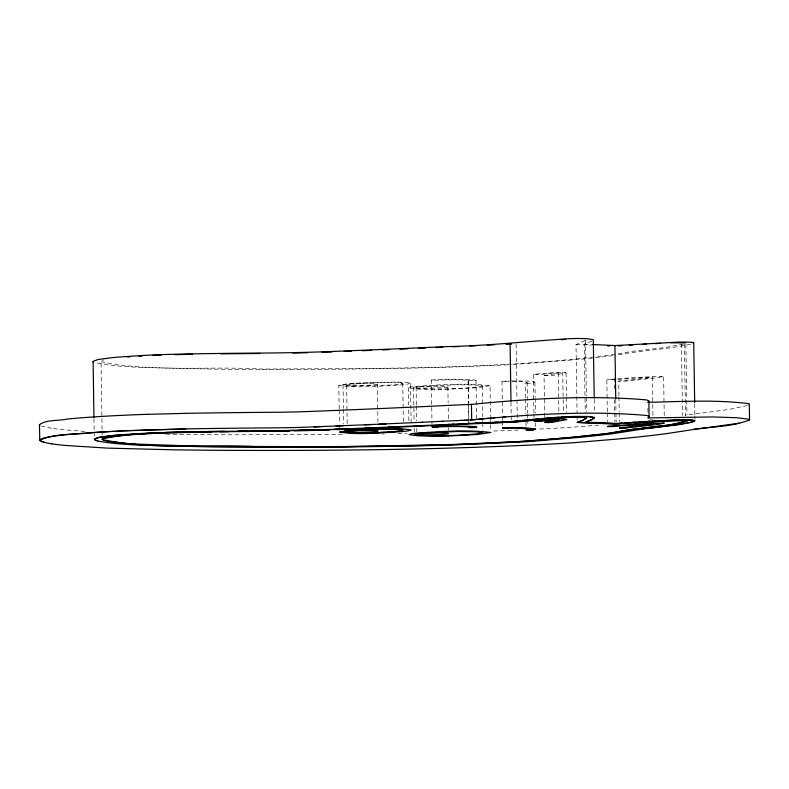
<?xml version="1.0" encoding="UTF-8"?>
<svg xmlns="http://www.w3.org/2000/svg" width="789" height="789" viewBox="0 0 789 789"><rect width="100%" height="100%" fill="white"/><g stroke="black" fill="none" stroke-linecap="round" stroke-linejoin="round"><path stroke-width="0.59" stroke-dasharray="3.94 2.96" d="M400.112 382.645L402.587 383.454A46.719 2.525 -0.9 0 1 392.291 384.983L353.433 386.127M416.395 404.895L416.119 387.685L416.77 387.3A32.063 1.736 -0.9 0 1 418.328 386.985A36.363 1.963 -0.9 0 1 422.529 386.492L456.446 384.766L474.564 385.012L482.227 385.87L476.132 387.093A67.844 3.669 -0.9 0 1 468.153 387.813L464.376 388.08A48.632 2.633 -0.9 0 1 462.038 388.227L458.803 388.405A38.444 2.081 -0.9 0 1 456.298 388.533L451.239 388.74A26.165 1.41 -0.9 0 1 442.363 388.957L437.609 389.007A30.357 1.637 -0.9 0 1 434.867 389.016L434.009 389.016M618.931 395.881L618.714 381.107L647.917 377.961A141.053 7.624 -0.9 0 0 652.325 377.191L652.937 416.543M525.602 397.922L525.366 383.168L527.111 382.349L518.511 381.412A17.161 0.927 -0.9 0 0 514.122 381.343L511.617 381.343M511.578 380.909L513.422 380.909A26.431 1.43 -0.9 0 1 524.636 381.048C540.889 381.136 534.301 384.046 525.454 383.207M544.075 375.643L558.277 373.108A34.755 1.884 -0.9 0 0 558.208 372.921A112.048 6.056 -0.9 0 0 540.672 374.509L533.788 374.42A119.849 6.48 -0.9 0 1 558.07 372.329L564.47 372.329A41.62 2.249 -0.9 0 1 566.038 372.852L551.501 375.643L544.045 375.692L544.706 417.489M431.307 380.101L433.072 379.894A27.783 1.499 -0.9 0 1 462.709 379.41A27.783 1.499 -0.9 0 1 475.895 380.643L468.114 380.732A19.981 1.085 -0.9 0 0 458.656 379.834A19.981 1.085 -0.9 0 0 437.333 380.18L431.327 380.12L432.007 424.364M468.114 380.732L468.459 402.863M533.325 374.519L533.926 412.637M339.191 408.88L338.826 385.525L346.963 383.868L362.151 382.783A67.154 3.629 -0.9 0 1 371.126 382.448L397.873 382.024L410.369 382.892L411.207 424.995M490.038 385.762L477.256 387.744L449.434 389.224A33.947 1.834 -0.9 0 1 439.236 389.421L417.766 389.135L408.367 387.922L410.625 387.014A44.381 2.397 -0.9 0 1 415.32 386.432C440.124 384.845 465.362 382.704 490.038 385.762L490.521 416.503M585.142 340.365L577.637 343.984A65.684 3.55 -0.9 0 0 576.009 344.586L577.075 412.726M410.546 383.198L407.558 384.115A55.289 2.988 -0.9 0 1 399.993 385.012C379.785 385.999 358.758 388.257 338.826 385.525M607.313 411.75L606.82 379.775L614.434 379.036M591.858 341.045L585.3 343.935M501.982 381.245L509.684 380.929M747.361 405.546L729.036 409.452L685.197 415.231M102.195 360.386L103.842 359.922M690.622 344.172C665.867 349.793 640.313 350.247 615.459 355.336M664.239 415.635L663.618 376.294L661.951 376.718A148.46 8.028 -0.9 0 1 655.659 377.931L625.707 381.136L618.734 381.146M683.382 344.093L664.693 347.604L634.208 351.085A16.293 0.878 -0.9 0 0 631.516 351.411L617.698 353.975M615.302 354.31L595.202 356.884M612.895 355.671L610.282 355.997A565.535 30.584 -0.9 0 1 578.978 359.459L510.976 364.676M594.038 357.022C483.608 369.489 372.211 368.355 261.258 369.065C208.237 365.918 153.283 372.516 101.012 361.707L101.012 361.056L102.097 430.409M615.854 379.617L606.83 379.805M617.807 379.44L640.441 377.783A83.318 4.507 -0.9 0 1 649.14 377.339L652.316 377.191M598.792 425.123L575.053 426.997A163.619 8.847 -0.9 0 1 561.66 427.875L538.423 429.147M617.728 378.759L637.206 377.448A91.534 4.951 -0.9 0 1 648.272 376.895L663.618 376.294M507.958 364.824L459.366 366.796A267.363 14.458 -0.9 0 1 410.191 368.157L329.269 369.38L243.791 369.42A413.643 22.368 -0.9 0 1 227.242 369.282L223.968 369.252A468.873 25.356 -0.9 0 1 214.578 369.144L142.395 367.447A178.551 9.655 -0.9 0 1 114.938 365.731L94.788 362.674M518.304 430.074L491.892 431.119M398.031 433.694L407.124 433.516M382.093 433.98L384.371 433.94M508.905 381.363L502.001 381.274L502.514 415.685M342.426 434.532L228.159 434.798A463.804 25.08 -0.9 0 1 172.436 434.216L164.516 434.088M84.808 431.425L63.909 429.798A270.4 14.626 -0.9 0 1 51.62 428.269M51.571 428.269L41.294 426.08M347.219 423.585L346.618 385.466L347.308 385.722A24.538 1.331 -0.9 0 0 353.521 386.127M482.227 385.87L482.73 416.651M346.618 385.466L346.627 385.496A40.121 2.17 -0.9 0 1 346.973 385.18L348.728 384.707A63.238 3.422 -0.9 0 1 350.099 384.46L360.366 383.395A22.082 1.193 -0.9 0 1 365.475 383.109L369.282 382.961A73.298 3.965 -0.9 0 1 373.493 382.813L389.342 382.458A14.952 0.809 -0.9 0 1 400.299 382.635M694.695 403.712L694.872 414.659M694.892 415.882L694.941 419.531M685.848 344.408L686.706 399.155M686.726 400.378L686.963 414.975M684.369 343.817L685.493 415.606M681.41 343.718L682.544 415.507M647.897 408.347L647.976 413.14M618.951 397.114L619.187 411.868M619.207 413.101L619.335 421.701M615.765 399.126L616.13 422.243M614.217 377.882L614.424 391.265M614.562 399.786L614.749 411.957M614.769 413.17L614.897 421.681M607.333 412.972L607.471 421.582M594.245 399.323L594.452 412.706M585.487 339.911L586.375 395.881M586.385 397.094L586.621 411.69M585.221 343.955A57.883 3.126 -0.9 0 0 584.176 344.28L585.251 412.41M577.154 417.588L577.193 420.024M566.068 372.95L566.433 396.315M566.453 397.548L566.68 412.302M562.735 372.023L563.376 412.598M558.198 372.921L558.908 412.391M534.952 382.32L535.189 397.074M535.208 398.307L535.435 413.061M535.593 422.894L535.652 426.583M533.946 413.87L534.005 417.559M527.141 382.438L527.624 413.18M527.644 414.412L527.703 418.101M527.723 419.324L527.821 425.478M525.622 399.145L525.849 413.9M525.987 422.509L526.046 426.198M516.105 344.083L516.963 398.83M516.982 400.053L517.288 419.521M511.006 402.232L511.292 420.488M502.534 416.917L502.593 420.606M502.613 421.829L502.672 425.518M490.541 417.726L490.748 431.258M482.75 417.884L482.799 421.573M482.819 422.805L482.937 430.183M476.023 380.436L476.615 418.653M468.222 380.564L468.883 422.45M468.479 404.096L468.696 417.618M468.715 418.851L468.774 422.539M447.886 386.866A17.161 0.927 -0.9 0 1 422.066 388.06A17.161 0.927 -0.9 0 1 422.223 386.452A17.161 0.927 -0.9 0 1 447.886 386.866L448.132 402.844M448.211 407.765L448.389 418.831M448.517 427.441L448.556 429.897M416.414 406.128L416.641 420.882M416.76 428.259L416.819 431.948M413.564 387.389L414.087 420.586M414.205 427.963L414.264 431.652M408.337 387.705L408.613 404.925M408.692 409.836L408.86 420.902M402.745 383.198L403.357 422.539M377.349 384.292A17.161 0.927 -0.9 0 1 351.539 385.496A17.161 0.927 -0.9 0 1 351.697 383.878A17.161 0.927 -0.9 0 1 377.349 384.292L377.97 423.634M343.037 384.815L343.402 408.179M343.422 409.412L343.659 424.166M339.211 410.112L339.428 423.634M339.448 424.867L339.507 428.555M102.106 431.06L102.175 435.272M93.97 418.693L94.157 430.853M94.177 432.076L94.256 436.938M584.176 344.28A194.124 10.494 -0.9 0 1 591.543 344.517M576.009 344.586A186.322 10.079 -0.9 0 1 591.296 345.099M652.523 419.758A605.291 32.734 -0.9 0 1 648.765 420.192M416.345 387.803A35.554 1.923 -0.9 0 0 423.101 388.74L429.305 388.967A18.62 1.006 -0.9 0 0 433.151 389.016"/><path stroke-width="1.18" d="M649.11 416.691L648.864 401.078A88.97 4.813 -0.9 0 0 648.41 400.615M691.588 342.327L693.649 342.771L693.255 343.323M51.818 443.842C15.03 437.875 77.618 433.723 84.443 433.181M648.864 401.197L648.173 402.084M44.292 442.471L39.775 440.518L39.45 424.66C46.886 419.353 58.149 421.099 66.868 419.107A182.289 9.862 -0.9 0 1 81.701 417.805L86.77 417.42M39.697 440.232C55.703 432.826 75.705 434.936 93.28 432.55M594.225 398.11L593.308 339.664L586.552 338.629A18.196 0.986 -0.9 0 0 583.475 338.54L578.682 338.501A14.241 0.769 -0.9 0 0 570.26 338.659C529.094 341.055 488.154 345.878 446.88 346.588A1259.619 68.12 -0.9 0 1 325.61 351.726A126.664 6.854 -0.9 0 1 258.91 353.077A367.566 19.873 -0.9 0 0 187.723 353.945M647.799 402.36C681.163 401.611 714.844 399.52 748.031 403.544A89.157 4.823 -0.9 0 1 749.294 404.363L749.215 404.579M749.303 404.363L749.55 419.935C732.005 426.879 711.865 426.642 693.196 429.413M93.95 417.47L93.112 361.332L98.063 359.508L112.689 357.604A128.36 6.943 -0.9 0 1 118.005 357.121L143.795 355.395A85.636 4.635 -0.9 0 1 168.244 354.419L187.545 353.945M505.364 427.737L514.162 427.628A26.431 1.43 -0.9 0 1 525.366 427.776L535.692 429.048L533.325 429.877L526.845 429.995L526.105 429.887L527.851 429.068L519.241 428.131A17.161 0.927 -0.9 0 0 514.852 428.062L505.601 428.131M433.694 426.967L432.047 426.819L438.073 426.908A19.981 1.085 -0.9 0 1 459.385 426.553A19.981 1.085 -0.9 0 1 468.873 427.441L476.625 427.362A27.783 1.499 -0.9 0 0 463.449 426.129A27.783 1.499 -0.9 0 0 433.812 426.622L432.116 426.78L432.757 426.691M648.144 417.864L649.11 416.77L648.045 417.933L712.96 416.947L736.65 417.726L748.278 419.117A89.157 4.823 -0.9 0 1 749.54 419.935M586.523 421.809L592.115 419.462L594.531 417.549L591.957 419.541L586.483 421.819A57.883 3.126 -0.9 0 0 585.399 422.145A194.124 10.494 -0.9 0 1 616.15 423.456L622.126 423.062M476.586 427.372L475.215 427.52M643.755 428.9L611.505 433.871A565.535 30.584 -0.9 0 1 580.201 437.333L526.786 441.741L460.589 444.661A267.363 14.458 -0.9 0 1 411.414 446.032L330.492 447.245L245.014 447.294A413.643 22.368 -0.9 0 1 228.465 447.156L225.19 447.116A468.873 25.356 -0.9 0 1 215.801 447.018L143.618 445.321A178.551 9.655 -0.9 0 1 116.161 443.596C56.986 437.461 138.361 433.634 148.431 433.092M687.041 423.141L647.098 428.545M642.078 429.078L678.165 424.788L690.602 422.342L694.971 420.803L690.809 420.064L678.648 420.004M688.333 422.865C705.849 419.156 681.597 420.014 678.086 420.024M739.106 423.229L698.068 428.891M544.982 422.332L559.006 419.827A34.755 1.884 -0.9 0 0 558.937 419.64A112.048 6.056 -0.9 0 0 541.402 421.227L534.074 421.267L538.709 421.385M546.777 422.549L544.775 422.391L552.142 422.381L566.778 419.57A41.62 2.249 -0.9 0 0 565.21 419.048L558.809 419.058A119.849 6.48 -0.9 0 0 534.518 421.139L534.518 421.139M552.369 422.352L550.406 422.5M640.283 429.265L641.585 429.117M466.279 420.182L472.345 419.896M147.346 414.333L186.944 413.318A421.819 22.812 -0.9 0 1 268.635 412.322L269.769 412.322A71.927 3.886 -0.9 0 0 306.517 411.592A1206.608 65.25 -0.9 0 0 421.218 406.72L452.689 405.191A203.769 11.016 -0.9 0 1 471.437 404.392C529.261 398.662 587.736 395.052 645.737 399.816A93.802 5.069 -0.9 0 1 648.39 400.615M470.589 420.014L475.037 419.61M541.402 421.227L540.731 421.287M193.63 432.155L159.92 433.072L128.824 434.867L109.779 436.859L104.483 437.905L102.097 439.256L104.207 440.518L109.05 441.524L129.889 443.842L203.325 446.367L343.915 446.702L454.385 444.424L523.866 441.367L573.07 437.254L608.112 433.339L633.389 429.177L668.441 425.113L681.617 422.687L687.14 420.872L671.064 420.724L614.937 424.117L577.232 422.45L583.199 420.133L586.71 417.776L584.156 416.996L572.972 416.927L552.596 418.348M642.029 428.269L670.818 424.758L687.051 421.06L685.572 420.468L677.741 420.458L634.07 422.855M473.686 419.748L479.11 419.196M696.45 429.068L665.64 433.753A605.291 32.734 -0.9 0 1 616.406 439.138L575.299 442.57A163.619 8.847 -0.9 0 1 561.906 443.448C450.864 449.572 339.595 450.805 228.406 450.371A463.804 25.08 -0.9 0 1 172.683 449.789L107.422 448.113L64.156 445.371A270.4 14.626 -0.9 0 1 51.857 443.842M638.745 428.614C624.158 430.015 609.956 434.128 595.261 434.897C484.831 447.353 373.434 446.219 262.481 446.939C209.46 443.783 154.506 450.391 102.235 439.581L102.235 438.921C137.75 431.159 175.03 433.368 211.294 431.889M623.507 427.993L619.473 427.875L626.436 427.865L656.389 424.65A148.46 8.028 -0.9 0 0 662.681 423.437L664.358 423.012L649.012 423.624A91.534 4.951 -0.9 0 0 637.946 424.166L607.55 426.504L613.645 426.583M608.24 426.376L607.55 426.504L641.171 424.512A83.318 4.507 -0.9 0 1 649.87 424.058L653.055 423.92A141.053 7.624 -0.9 0 1 648.647 424.689L619.493 427.806L620.223 427.707M477.749 419.334L480.462 419.067M479.781 419.127L481.813 418.929M481.142 418.998L484.101 418.722M482.493 418.87C536.767 413.929 591.602 410.852 645.984 415.389A93.802 5.069 -0.9 0 1 648.637 416.188M547.122 418.811L517.328 421.947L463.843 424.196M539.005 419.511L511.519 422.135M487.277 418.426L488.845 418.288M505.729 416.839L503.037 417.065M490.383 418.15L491.912 418.022M550.14 417.864L511.311 421.701L494.308 422.302M541.678 419.275L567.942 417.184L582.933 416.917L586.71 417.776L583.199 420.133L577.232 422.45L619.493 423.811M614.651 426.514L613.872 426.573M493.401 417.894L494.881 417.766M538.719 418.841L508.609 421.79M543.927 418.397L550.594 417.825M533.167 429.897L531.964 429.975M550.367 417.845L552.478 417.677M626.436 427.865L625.628 427.914M553.109 417.628L556.255 417.391M552.241 417.697L554.272 417.539M432.964 426.671L433.812 426.622M127.601 357.003L129.938 356.825M85.291 433.122L95.183 432.421M555.456 417.45L558.711 417.213M387.606 432.096C388.119 432.214 409.708 430.636 400.851 429.374M390.062 431.928C392.123 431.297 404.076 431.77 402.755 429.561M561.196 339.684L565.585 339.388M557.882 417.273L563.504 416.908M465.895 434.749L466.664 434.7A65.99 3.57 -0.9 0 0 476.822 433.812L482.976 432.638L475.816 431.761L457.423 431.484L423.279 433.21A36.363 1.963 -0.9 0 0 418.722 433.763A32.063 1.736 -0.9 0 0 417.509 434.019L416.927 434.522M592.569 344.556A194.124 10.494 -0.9 0 1 614.927 345.582L678.274 342.12A15.001 0.809 -0.9 0 1 680.729 342.081L683.215 342.061A13.541 0.73 -0.9 0 1 691.509 342.327M618.359 345.937L621.84 345.71M389.263 431.987L378.306 432.569M629.158 345.227L632.847 344.99M94.226 432.48L97.106 432.293M620.134 423.19L650.037 421.326M624.227 423.496L629.109 423.18M138.903 356.214L142.119 356.007M96.14 432.362L99.059 432.175M632.236 422.411L636.348 422.145M98.083 432.234L109.069 431.583M561.521 417.026L565.575 416.789M638.409 422.016L640.49 421.888M642.848 344.359L646.507 344.132M100.045 432.116L117.946 431.119M642.581 421.76L656.704 420.941M564.017 416.878L568.08 416.661M540.485 421.306L539.094 421.365M384.973 432.244L385.87 432.194M652.237 421.198L672.909 420.182M654.89 343.639L660.59 343.323M110.815 431.494L113.458 431.346M114.346 431.307L115.243 431.258M384.056 432.303L381.215 432.441M657.839 420.882L667.267 420.419M469.662 345.976L476.566 345.631M442.836 421.247L422.056 422.263M566.65 416.74L568.682 416.641M448.103 424.452L461.506 423.811M468.469 423.466L486.241 422.628M459.721 423.9L470.205 423.377M117.038 431.169L119.78 431.031M118.863 431.08L121.624 430.942M441.998 421.287L457.778 420.547M456.131 424.571L467.433 424.018M438.073 426.908L437.086 426.948M453.024 346.785L458.873 346.509M120.697 430.991L123.745 430.843M162.968 432.5L113.912 435.469L99.286 437.382L94.335 439.197L94.867 440.055L97.737 441.031M475.491 423.121L477.315 423.032M452.196 424.265L454.148 424.176M460.095 424.374L391.758 427.421M481.251 423.338L484.831 423.17M474.889 427.539L473.439 427.599M122.551 430.902L187.19 428.891A421.819 22.812 -0.9 0 1 268.881 427.904L270.016 427.894A71.927 3.886 -0.9 0 0 306.763 427.165L343.215 425.705M124.938 430.794L129.8 430.577M149.594 433.043L179.034 432.027M422.648 422.243L379.134 424.186M568.386 416.651L573.366 416.464M450.184 424.364L388.267 427.096M479.022 422.953L480.757 422.874M667.76 420.389L668.263 420.369M625.352 427.934L623.862 427.983M152.583 355.474L160.986 355.119M456.732 420.596L461.999 420.359M364.834 424.798L386.255 423.88M568.987 416.622L569.589 416.592M482.543 422.796L490.156 422.47M380.259 432.48L376.304 432.648M668.766 420.35L669.279 420.33M131.033 430.528L132.266 430.478M464.129 420.271L467.354 420.142M460.944 420.409L465.204 420.231M335.956 426.001L371.994 424.492M365.406 428.052L395.841 426.78M488.578 423.003L506.193 422.312M368.7 428.388L399.382 427.096M669.792 420.3L676.42 420.064M505.059 427.746L502.751 427.944L506.489 427.707M133.509 430.429L137.266 430.281M314.091 426.879L321.399 426.583M569.905 416.582L587.775 416.503L594.531 417.578L589.018 416.553L573.79 416.454M488.174 422.549L498.747 422.135M334.595 429.295L373.049 427.737M337.574 429.63L376.412 428.062M670.956 342.811L685.73 342.84M298.124 430.419L342.327 428.989M246.04 431.484L345.404 429.324M138.529 430.232L139.801 430.183M141.073 430.133L185.74 428.92M377.31 432.609L365.711 432.944M501.084 422.046L503.5 421.967M673.441 420.162L675.601 420.093M506.074 344.408L511.647 344.231M165.503 432.411L181.795 431.958M318.864 429.857L326.833 429.591M321.034 430.232L329.733 429.936M550.032 422.509L549.262 422.539M373.207 432.747L374.242 432.717M675.867 420.083L678.372 420.014M175.148 354.656L187.969 354.36A359.429 19.439 -0.9 0 1 192.408 354.291M314.801 429.985L264.276 430.922M316.616 430.37L294.159 430.922M371.096 432.816L372.152 432.786M677.81 420.024L676.696 420.054M436.761 426.957L435.913 426.977M368.956 432.875L370.031 432.845M180.415 431.997L184.577 431.899M367.881 432.895L348.038 432.441L352.358 432.776M183.186 431.928L202.319 431.593M185.977 431.869L188.768 431.82M530.455 430.025L528.334 430.035M285.381 430.666L293.893 430.508M193.404 431.741L246.878 431.05M473.065 427.608L472.009 427.618M289.652 431.011L220.062 431.77M548.868 422.549L548.118 422.559M202.477 432.017L228.78 431.662M206.787 431.524L224.638 431.287M281.131 430.735L238.002 431.139M506.38 428.131L502.8 428.023L503.688 428.102M251.306 431.021L255.725 430.981M363.187 432.983L361.776 432.983M547.763 422.559L547.102 422.559M434.798 426.987L434.009 426.977M471.654 427.618L470.954 427.618M505.285 428.131L503.934 428.111M527.999 430.035L526.825 429.995M470.619 427.608L468.863 427.48M356.135 432.914L356.835 432.934M354.803 432.875L355.464 432.895M353.561 432.826L354.172 432.855M347.584 432.352L347.357 432.214M93.398 362.023L93.072 361.5M39.756 425.232L39.45 424.66M693.738 342.88L694.675 402.498M614.927 345.582L615.745 397.903M510.089 343.836L510.986 401.019M471.437 404.392L471.684 419.965M465.875 434.749A44.805 2.426 -0.9 0 1 457.857 435.212L451.969 435.459A26.165 1.41 -0.9 0 1 443.102 435.686L438.349 435.725A31.225 1.686 -0.9 0 1 436.031 435.735A20.642 1.114 -0.9 0 1 428.476 435.656L423.269 435.429A35.84 1.943 -0.9 0 1 417.046 434.522M347.338 432.194A42.103 2.278 -0.9 0 1 348.176 431.751L349.468 431.425A63.238 3.422 -0.9 0 1 350.829 431.179L362.092 430.044A21.638 1.174 -0.9 0 1 366.204 429.827L370.011 429.68A71 3.837 -0.9 0 1 375.465 429.492L390.88 429.177A14.764 0.799 -0.9 0 1 400.999 429.364M487.355 345.128A141.29 7.643 -0.9 0 1 494.338 344.842M442.698 347.259A1267.213 68.525 -0.9 0 1 435.834 347.574M425.478 348.038A1267.213 68.525 -0.9 0 1 418.545 348.343M408.091 348.797A1267.213 68.525 -0.9 0 1 399.915 349.152M389.362 349.606A1267.213 68.525 -0.9 0 1 382.29 349.902M371.639 350.346A1267.213 68.525 -0.9 0 1 362.121 350.73M351.371 351.164A1267.213 68.525 -0.9 0 1 344.172 351.46M332.13 351.933A1267.213 68.525 -0.9 0 1 328.51 352.072A134.317 7.269 -0.9 0 1 322.001 352.288M307.592 352.713A134.317 7.269 -0.9 0 1 292.936 353.058M260.035 353.502A134.317 7.269 -0.9 0 1 257.579 353.521A359.429 19.439 -0.9 0 0 221.019 353.866M607.481 345.868A186.322 10.079 -0.9 0 1 609.611 345.986M86.908 417.42A147.533 7.979 -0.9 0 1 147.227 414.314M339.763 432.066C358.443 435.272 380.959 432.55 400.733 431.731A55.289 2.988 -0.9 0 0 408.298 430.833L411.276 429.916L401.493 428.792L371.856 429.167A67.154 3.629 -0.9 0 0 362.891 429.502L347.693 430.587L339.763 432.066M490.768 432.48L477.986 434.463L450.164 435.952A33.947 1.834 -0.9 0 1 439.966 436.139L418.505 435.863L409.106 434.65L411.355 433.743A44.381 2.397 -0.9 0 1 416.05 433.151C440.864 431.563 466.092 429.423 490.768 432.48M422.796 434.788A17.161 0.927 -0.9 0 0 448.616 433.585A17.161 0.927 -0.9 0 0 422.963 433.181A17.161 0.927 -0.9 0 0 422.796 434.788M352.269 432.214A17.161 0.927 -0.9 0 0 378.089 431.011A17.161 0.927 -0.9 0 0 352.427 430.607A17.161 0.927 -0.9 0 0 352.269 432.214"/></g></svg>
